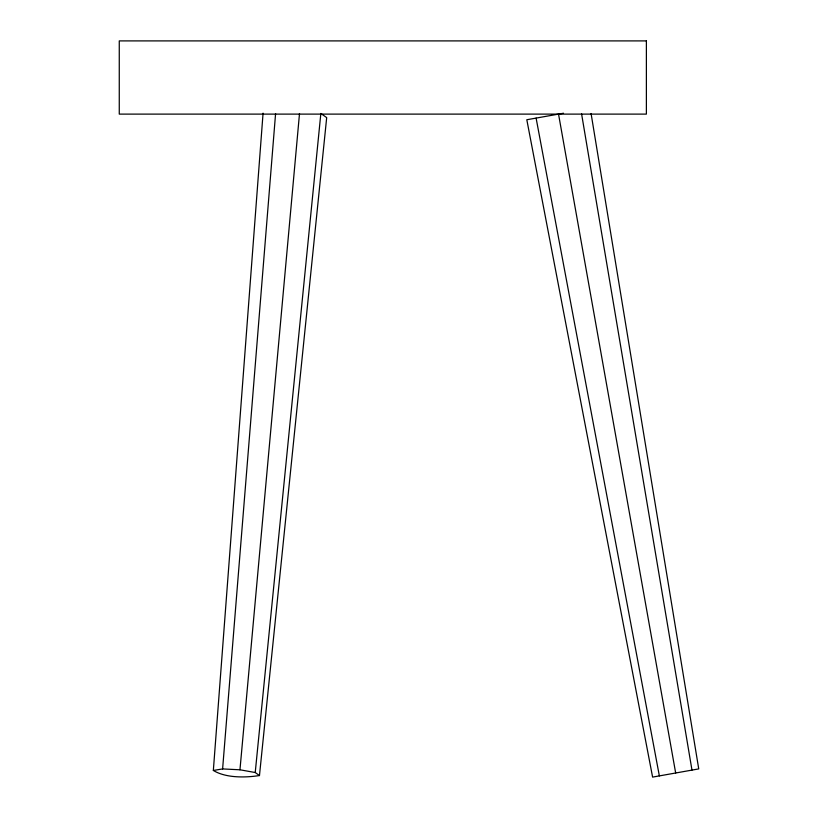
<?xml version="1.0" encoding="UTF-8"?>
<svg xmlns="http://www.w3.org/2000/svg" width="818" height="818" viewBox="0 0 818 818"><rect width="100%" height="100%" fill="white"/><g stroke="black" fill="none" stroke-linecap="round" stroke-linejoin="round"><path stroke-width="1.23" d="M259.47 775.546L255.226 772.529L320.85 113.457L326.689 117.608L259.47 775.546C245.196 777.765 225.819 778.102 213.345 770.454L263.069 113.16M213.345 770.454L222.608 768.93L275.584 113.6M255.226 772.529L239.96 769.789L299.511 113.508M563.51 113.221L526.812 119.745L652.6 777.1L698.736 768.9L591.077 113.518M222.608 768.93L239.96 769.789M536.107 118.099L659.359 775.904M558.53 114.111L675.668 773M581.588 113.907L691.977 770.096M646.384 40.9L119.264 40.9L119.264 114.111L646.384 114.111L646.384 40.9"/></g></svg>
